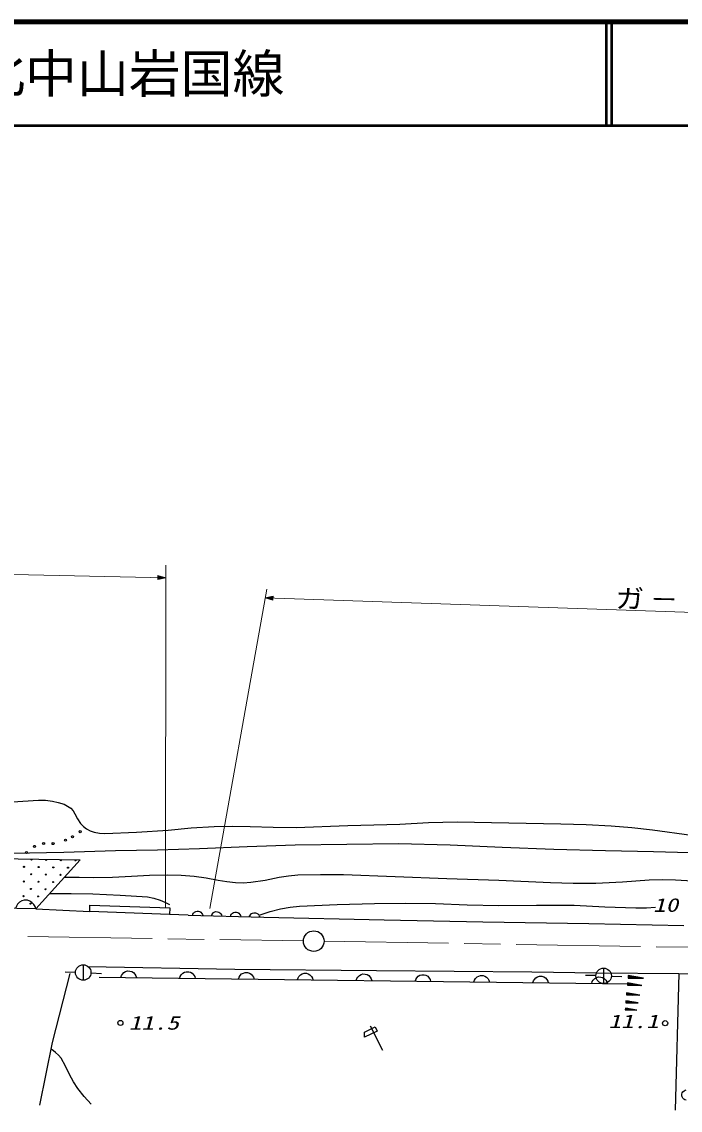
# Model space of a CAD drawing. Units: millimetres, scale not verified. Extents: x 40000 to 680000, y 20000 to 380000.
# Drawn here: x 241422 to 304889, y 275108 to 380000 of the extents above; entities that cross this region are included whole.
import ezdxf
from ezdxf.enums import TextEntityAlignment as Align

# ---------------------------------------------------------------- set-up
doc = ezdxf.new("R2010")
doc.units = ezdxf.units.MM
doc.header["$LTSCALE"] = 1000
doc.linetypes.add('CHAIN', pattern=[18.5, 12, -1.5, 3.5, -1.5])
for name, color, linetype, lineweight in [('M-BGD', 7, 'Continuous', 25), ('M-BGD-HTXT', 7, 'Continuous', 13), ('M-BMK', 2, 'CHAIN', 13), ('M-TTL', 2, 'Continuous', 140), ('M-TTL-LINE', 7, 'Continuous', 50)]:
    doc.layers.add(name, color=color, linetype=linetype, lineweight=lineweight)
doc.layers.add('M-BMK-SRVR', color=7, linetype='Continuous')
doc.layers.add('M-TTL-TXT', color=7, linetype='Continuous')
doc.styles.add('ＭＳ ゴシック', font='')
doc.styles.get('ＭＳ ゴシック').set_extended_font_data('MS Gothic')

# ---------------------------------------------------------------- blocks, each defined once
blk = doc.blocks.new('BUHIN8')
at = {"color": 7, "linetype": 'Continuous', "lineweight": 25}
blk.add_lwpolyline([(-466, 587), (-294, 648), (-123, 668), (94, 659), (267, 586), (418, 480), (563, 298), (631, 128), (663, -57), (625, -275), (567, -436), (466, -587)], dxfattribs=at)
blk = doc.blocks.new('BUHIN9')
at = {"color": 7, "linetype": 'Continuous', "lineweight": 25}
blk.add_lwpolyline([(-396, -305), (-435, -190), (-447, -76), (-438, 69), (-388, 184), (-316, 284), (-193, 378), (-79, 422), (45, 442), (189, 414), (296, 373), (396, 305)], dxfattribs=at)
blk = doc.blocks.new('BUHIN24')
at = {"color": 7, "linetype": 'Continuous', "lineweight": 25}
blk.add_lwpolyline([(600, -765), (731, -569), (808, -361), (859, -80), (819, 161), (735, 385), (549, 622), (351, 757), (127, 853), (-158, 871), (-376, 842), (-600, 765)], dxfattribs=at)
blk = doc.blocks.new('BUHIN32')
at = {"color": 7, "linetype": 'Continuous', "lineweight": 25}
blk.add_lwpolyline([(-305, 396), (-189, 435), (-76, 447), (69, 438), (184, 388), (284, 316), (378, 193), (422, 79), (442, -45), (414, -189), (373, -296), (305, -396)], dxfattribs=at)
blk = doc.blocks.new('BUHIN96')
at = {"color": 7, "linetype": 'Continuous', "lineweight": 25}
blk.add_line((578, 471), (-578, -471), dxfattribs=at)
blk.add_circle((0, 0), 746, dxfattribs=at)
blk = doc.blocks.new('BUHIN121')
at = {"color": 7, "linetype": 'Continuous', "lineweight": 25}
blk.add_line((571, 1288), (-496, -1122), dxfattribs=at)
blk.add_lwpolyline([(806, 851), (599, 432), (-609, 995), (-231, 1303)], close=True, dxfattribs=at)
blk = doc.blocks.new('BUHIN188')
at = {"color": 3, "linetype": 'Continuous', "lineweight": 25}
blk.add_circle((0, 0), 995, dxfattribs=at)
blk = doc.blocks.new('BUHIN189')
at = {"color": 3, "linetype": 'Continuous', "lineweight": 25}
blk.add_circle((0, 0), 249, dxfattribs=at)

msp = doc.modelspace()

# ---------------------------------------------------------------- linework, layer by layer
at = {"layer": 'M-BGD'}
for p, q in [((233815, 299440), (247066, 299250)), ((247066, 299250), (242767, 294507)), ((242767, 294507), (217501, 294981)), ((247971, 294245), (247992, 294863)), ((247992, 294863), (255679, 294599)), ((242767, 294507), (247971, 294245)), ((255658, 293981), (247971, 294245)), ((255679, 294599), (255658, 293981)), ((257465, 293900), (255658, 293981)), ((257465, 293900), (264767, 293697)), ((264767, 293697), (276349, 293454)), ((276349, 293454), (285862, 293271)), ((285862, 293271), (296065, 293109)), ((296065, 293109), (305233, 292926)), ((247803, 288973), (261943, 288693)), ((261943, 288693), (275607, 288581)), ((275607, 288581), (290588, 288441)), ((244386, 281634), (246095, 288273)), ((246598, 288389), (245598, 288404)), ((248097, 288337), (249095, 288283)), ((248881, 287935), (299939, 287285)), ((290588, 288441), (296828, 288357)), ((296756, 288077), (295756, 288098)), ((296828, 288357), (304756, 288273)), ((298256, 288034), (299255, 287999)), ((300174, 287844), (299883, 287872)), ((299886, 287902), (300517, 287842)), ((300871, 287838), (299889, 287932)), ((299892, 287962), (301213, 287835)), ((300876, 287898), (299895, 287992)), ((299897, 288014), (300528, 287954)), ((300191, 288020), (299900, 288048)), ((304756, 288273), (304414, 275108)), ((304756, 288273), (324296, 287985)), ((299743, 286357), (300290, 286305)), ((299998, 286362), (299746, 286386)), ((300098, 287150), (299826, 287176)), ((299828, 287204), (300417, 287148)), ((300747, 287144), (299831, 287232)), ((299834, 287260), (301067, 287142)), ((300753, 287200), (299836, 287288)), ((299838, 287308), (300427, 287252)), ((300113, 287314), (299841, 287340)), ((299900, 285470), (299667, 285492)), ((299669, 285516), (300174, 285468)), ((300457, 285465), (299671, 285540)), ((299674, 285564), (300731, 285462)), ((300461, 285512), (299676, 285588)), ((299678, 285605), (300182, 285557)), ((299913, 285610), (299680, 285632)), ((299983, 286210), (299731, 286234)), ((299733, 286260), (300280, 286208)), ((300587, 286204), (299736, 286286)), ((299738, 286312), (300884, 286202)), ((300592, 286256), (299741, 286338)), ((299823, 284779), (299610, 284800)), ((299612, 284821), (300075, 284777)), ((300334, 284774), (299614, 284843)), ((299616, 284865), (300585, 284772)), ((300338, 284818), (299618, 284887)), ((299620, 284904), (300082, 284859)), ((299836, 284908), (299622, 284928)), ((243153, 275584), (244386, 281634))]:
    msp.add_line(p, q, dxfattribs=at)
for points in [[(240534, 304815), (243035, 304992), (243704, 304978), (244373, 304903), (244941, 304779), (245505, 304592), (245844, 304424), (246150, 304204), (246375, 303961), (246551, 303679), (246794, 303194), (247094, 302730), (247360, 302459), (247663, 302234), (248014, 302048), (248401, 301912), (248917, 301807), (249444, 301761), (252486, 301904), (255530, 302107), (257750, 302307), (259974, 302448), (261696, 302475), (263432, 302442), (265648, 302374), (267873, 302366), (272853, 302531), (277849, 302688), (280625, 302822), (283399, 302896), (288381, 302790), (293380, 302716), (295809, 302653), (298246, 302528), (300226, 302356), (302201, 302125), (305984, 301603)], [(240487, 299869), (245469, 299983), (250455, 300150), (254494, 300203), (258541, 300316), (263155, 300531), (267767, 300686), (272750, 300754), (277742, 300818), (282725, 300669), (287714, 300467), (292695, 300273), (297688, 300134), (302322, 300052), (306953, 299911)], [(306077, 297192), (304442, 297293), (303165, 297310), (301878, 297268), (299316, 297089), (296753, 296971), (294567, 296959), (292378, 297007), (287392, 297238), (282399, 297416), (277415, 297608), (272421, 297778), (270220, 297793), (268017, 297749), (267121, 297672), (266224, 297534), (264872, 297261), (263507, 297047), (262768, 296999), (262031, 297011), (261181, 297104), (260337, 297258), (259197, 297473), (258051, 297628), (256770, 297730), (255482, 297772), (253744, 297739), (251997, 297645), (250180, 297550), (248352, 297515), (246942, 297524), (245522, 297547)], [(244105, 295983), (246183, 296004), (248263, 295964), (250892, 295849), (253539, 295672), (254152, 295547), (254747, 295364), (255213, 295169), (255671, 294948)], [(264399, 293944), (265374, 294259), (266366, 294516), (267278, 294677), (268201, 294779), (271809, 294930), (275415, 295021), (278361, 295049), (281306, 295016), (284357, 294893), (287412, 294829), (291032, 294873), (294661, 294857), (297635, 294700), (300608, 294603), (301646, 294628), (302493, 294663)], [(248112, 275690), (247448, 276427), (246828, 277204), (246405, 277852), (246031, 278537), (245646, 279344), (245209, 280120), (244961, 280423), (244668, 280686), (244468, 280836), (244254, 280986)]]:
    msp.add_lwpolyline(points, dxfattribs=at)
for points in [[(299855, 287849), (301359, 287821), (299877, 288080)], [(299706, 286214), (301010, 286190), (299725, 286414)], [(299799, 287154), (301203, 287129), (299820, 287370)], [(299644, 285473), (300847, 285451), (299661, 285658)], [(299589, 284782), (300692, 284762), (299605, 284952)]]:
    msp.add_lwpolyline(points, close=True, dxfattribs=at)
for centre, radius in [((245634, 301133), 99.5), ((246321, 301465), 99.5), ((247053, 301953), 99.5), ((241888, 299936), 99.5), ((242642, 300534), 99.5), ((243528, 300822), 99.5), ((244437, 300800), 99.5), ((242356, 299258), 49.8), ((243770, 299231), 49.8), ((245184, 299205), 49.8), ((246598, 299178), 49.8), ((241636, 298564), 49.8), ((242330, 297844), 49.8), ((243050, 298538), 49.8), ((244464, 298511), 49.8), ((245878, 298485), 49.8), ((241609, 297150), 49.8), ((243023, 297124), 49.8), ((243743, 297817), 49.8), ((244437, 297097), 49.8), ((245157, 297791), 49.8), ((242303, 296430), 49.8), ((243717, 296403), 49.8), ((241583, 295736), 49.8), ((242276, 295016), 49.8), ((242997, 295710), 49.8)]:
    msp.add_circle(centre, radius, dxfattribs=at)
at = {"layer": 'M-BGD-HTXT'}
for p, q in [((67190, 330260), (255295, 326423)), ((255262, 294574), (255297, 327638)), ((259563, 294537), (265048, 325336)), ((374240, 320741), (264894, 324474))]:
    msp.add_line(p, q, dxfattribs=at)
for points in [[(255295, 326423), (254549, 326626), (254542, 326251)], [(255142, 326426), (254590, 326306), (254595, 326568)], [(255067, 326428), (254618, 326334), (254623, 326540)], [(254990, 326429), (254647, 326361), (254650, 326511)], [(254915, 326431), (254676, 326389), (254678, 326482)], [(264894, 324474), (265637, 324261), (265650, 324636)], [(265048, 324469), (265601, 324582), (265592, 324319)], [(265123, 324467), (265572, 324554), (265565, 324348)], [(265200, 324464), (265543, 324527), (265538, 324377)], [(265275, 324461), (265514, 324500), (265511, 324406)]]:
    msp.add_lwpolyline(points, close=True, dxfattribs=at)
for points in [[(255219, 326424), (254561, 326278), (254568, 326597), (255217, 326424)], [(254705, 326435), (254838, 326432), (254705, 326416), (254705, 326454), (254838, 326432)], [(264971, 324472), (265630, 324609), (265620, 324290), (264973, 324472)], [(265484, 324454), (265351, 324459), (265485, 324473), (265484, 324436), (265351, 324459)]]:
    msp.add_lwpolyline(points, dxfattribs=at)
at = {"layer": 'M-BMK'}
for p, q in [((205010, 292447), (268567, 291418)), ((270567, 291386), (366150, 289839))]:
    msp.add_line(p, q, dxfattribs=at)
at = {"layer": 'M-TTL'}
msp.add_line((680000, 380000), (40000, 380000), dxfattribs=at)
at = {"layer": 'M-TTL-LINE'}
for p, q in [((297750, 380000), (297750, 370000)), ((298250, 380000), (298250, 370000)), ((40000, 370000), (680000, 370000))]:
    msp.add_line(p, q, dxfattribs=at)

# ---------------------------------------------------------------- block references
at = {"layer": 'M-BGD', "rotation": 50.81889}
for name, p in [('BUHIN24', (241795, 294525)), ('BUHIN32', (258378, 293874)), ('BUHIN32', (260203, 293824)), ('BUHIN32', (262029, 293773)), ('BUHIN32', (263854, 293722)), ('BUHIN96', (247348, 288378)), ('BUHIN8', (251718, 287899)), ('BUHIN8', (257391, 287827)), ('BUHIN8', (263064, 287755)), ('BUHIN8', (268737, 287682)), ('BUHIN8', (274410, 287610)), ('BUHIN8', (280084, 287538)), ('BUHIN96', (297506, 288061)), ('BUHIN8', (285757, 287466)), ('BUHIN8', (291430, 287393)), ('BUHIN8', (297103, 287321)), ('BUHIN121', (275628, 281990)), ('BUHIN9', (305458, 276569))]:
    msp.add_blockref(name, p, dxfattribs=at)
at = {"layer": 'M-BMK-SRVR', "rotation": 50.81889}
for name, p in [('BUHIN188', (269567, 291402)), ('BUHIN189', (250928, 283522)), ('BUHIN189', (303429, 283495))]:
    msp.add_blockref(name, p, dxfattribs=at)

# ---------------------------------------------------------------- texts
at = {"layer": 'M-BGD-HTXT', "style": 'ＭＳ ゴシック', "oblique": 15, "width": 1.35}
for s, p in [('10', (302270, 293829)), ('11.1', (297964, 282621)), ('11.5', (251740, 282474))]:
    msp.add_text(s, height=1320, dxfattribs=at).set_placement(p, align=Align.BOTTOM_LEFT)
at = {"layer": 'M-BGD-HTXT', "insert": (298630, 323414), "char_height": 1833, "attachment_point": 7, "rotation": 358.8, "style": 'ＭＳ ゴシック'}
msp.add_mtext('\\T1.2;\\W1.1;ガ－ドレ－ル\\~\\~\u3000\u3000L=112.0', dxfattribs=at)
at = {"layer": 'M-TTL-TXT', "style": 'ＭＳ ゴシック'}
msp.add_text('一般県道北中山岩国線', height=3666, dxfattribs=at).set_placement((216734, 375000), align=Align.MIDDLE_LEFT)

doc.saveas('drawing.dxf')
